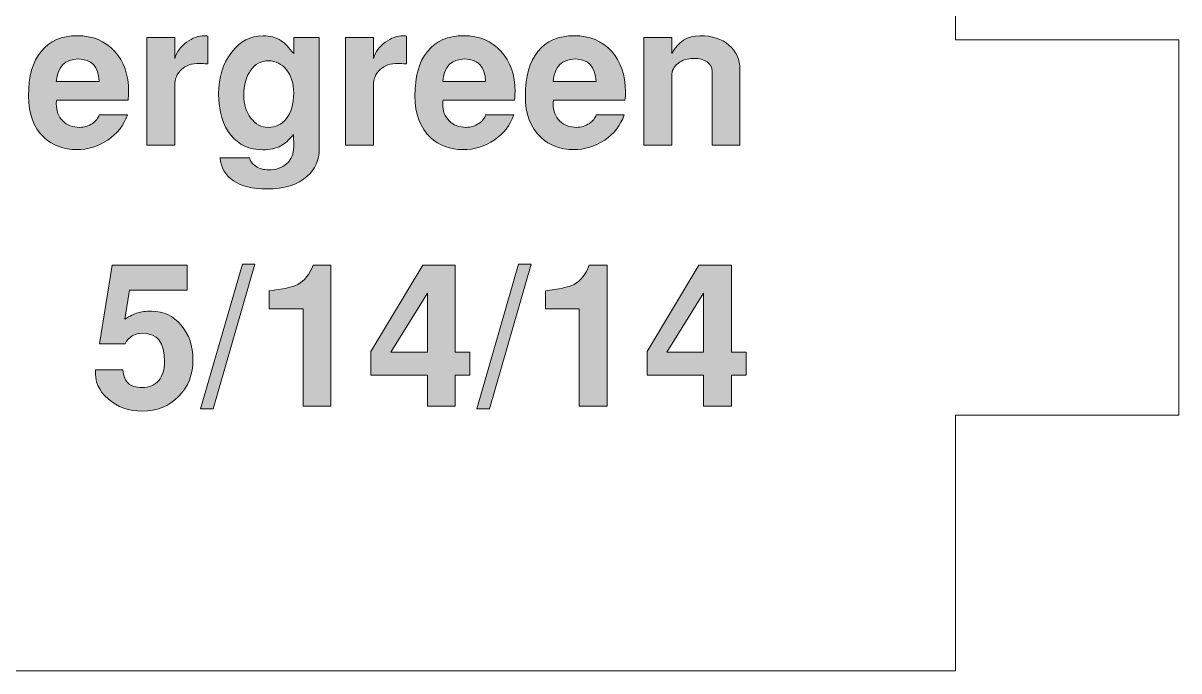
# Model space of a CAD drawing. Header units: inches. Extents: x 0.67 to 3.67, y -4.7 to -0.47.
# Drawn here: x 2.704 to 3.674, y -4.696 to -4.153 of the extents above; entities that cross this region are included whole.
import ezdxf

# ---------------------------------------------------------------- set-up
doc = ezdxf.new("R2010")
doc.units = ezdxf.units.IN
doc.header["$MEASUREMENT"] = 0
doc.layers.add('Layer 1', color=7, linetype='Continuous')

# ---------------------------------------------------------------- blocks, each defined once
blk = doc.blocks.new('block 7')
at = {"layer": 'Layer 1', "color": 7, "lineweight": 5, "true_color": 0xffffff}
for points in [[(3.48669, -4.06975), (3.48669, -4.16724)], [(3.67405, -4.16724), (3.48669, -4.16724)], [(3.67405, -4.16724), (3.67405, -4.48195), (3.48669, -4.48195)], [(3.48669, -4.48195), (3.48669, -4.49), (3.48669, -4.59247), (3.48669, -4.69627)], [(3.48669, -4.69627), (3.42501, -4.69627), (0.67493, -4.69627)]]:
    blk.add_lwpolyline(points, dxfattribs=at)
blk = doc.blocks.new('block 16')
at = {"layer": 'Layer 1', "true_color": 0xed1f24}
h = blk.add_hatch(color=240, dxfattribs=at)
h.dxf.hatch_style = 2
edge = h.paths.add_edge_path()
edge.add_spline(control_points=[(2.79297, -4.21052), (2.79297, -4.2132), (2.7928, -4.21558), (2.79247, -4.21769), (2.79247, -4.21769), (2.73263, -4.21769), (2.73263, -4.21769), (2.73241, -4.21836), (2.7323, -4.21941), (2.7323, -4.22086), (2.7323, -4.22675), (2.73412, -4.2315), (2.73775, -4.23511), (2.74138, -4.23872), (2.74611, -4.24053), (2.75195, -4.24053), (2.75581, -4.24053), (2.75938, -4.23942), (2.76268, -4.2372), (2.76566, -4.23509), (2.76753, -4.23269), (2.7683, -4.23003), (2.7683, -4.23003), (2.79197, -4.23003), (2.79197, -4.23003), (2.78885, -4.2388), (2.78338, -4.24586), (2.77555, -4.25119), (2.76771, -4.25652), (2.75897, -4.2592), (2.7493, -4.2592), (2.73852, -4.2592), (2.72947, -4.25581), (2.72213, -4.24903), (2.71335, -4.24092), (2.70896, -4.22931), (2.70896, -4.21419), (2.70896, -4.19797), (2.71249, -4.1855), (2.71955, -4.17678), (2.7266, -4.16806), (2.73674, -4.1637), (2.74997, -4.1637), (2.76285, -4.1637), (2.77324, -4.168), (2.78113, -4.17661), (2.78902, -4.18522), (2.79297, -4.19653), (2.79297, -4.21052)], knot_values=[0, 0, 0, 0, 1, 1, 1, 2, 2, 2, 3, 3, 3, 4, 4, 4, 5, 5, 5, 6, 6, 6, 7, 7, 7, 8, 8, 8, 9, 9, 9, 10, 10, 10, 11, 11, 11, 12, 12, 12, 13, 13, 13, 14, 14, 14, 15, 15, 15, 16, 16, 16, 16], degree=3, periodic=1)
edge = h.paths.add_edge_path()
edge.add_spline(control_points=[(2.7683, -4.20203), (2.76763, -4.18947), (2.76179, -4.18319), (2.75081, -4.18319), (2.7397, -4.18319), (2.73353, -4.18947), (2.7323, -4.20203), (2.7323, -4.20203), (2.7683, -4.20203), (2.7683, -4.20203)], knot_values=[0, 0, 0, 0, 1, 1, 1, 2, 2, 2, 3, 3, 3, 3], degree=3, periodic=1)
h = blk.add_hatch(color=240, dxfattribs=at)
h.dxf.hatch_style = 2
edge = h.paths.add_edge_path()
edge.add_spline(control_points=[(2.85946, -4.18736), (2.85635, -4.18703), (2.85407, -4.18686), (2.85263, -4.18686), (2.84608, -4.18686), (2.84094, -4.18861), (2.83721, -4.19211), (2.83349, -4.19561), (2.83163, -4.20003), (2.83163, -4.20536), (2.83163, -4.20536), (2.83163, -4.25553), (2.83163, -4.25553), (2.83163, -4.25553), (2.8083, -4.25553), (2.8083, -4.25553), (2.8083, -4.25553), (2.8083, -4.1652), (2.8083, -4.1652), (2.8083, -4.1652), (2.83163, -4.1652), (2.83163, -4.1652), (2.83163, -4.1652), (2.83163, -4.18269), (2.83163, -4.18269), (2.8333, -4.17736), (2.83663, -4.17286), (2.84163, -4.1692), (2.84663, -4.16553), (2.85163, -4.1637), (2.85663, -4.1637), (2.85718, -4.1637), (2.85813, -4.1638), (2.85946, -4.16403), (2.85946, -4.16403), (2.85946, -4.18736), (2.85946, -4.18736)], knot_values=[0, 0, 0, 0, 1, 1, 1, 2, 2, 2, 3, 3, 3, 4, 4, 4, 5, 5, 5, 6, 6, 6, 7, 7, 7, 8, 8, 8, 9, 9, 9, 10, 10, 10, 11, 11, 11, 12, 12, 12, 12], degree=3, periodic=1)
h = blk.add_hatch(color=240, dxfattribs=at)
h.dxf.hatch_style = 2
edge = h.paths.add_edge_path()
edge.add_spline(control_points=[(2.95296, -4.25886), (2.95296, -4.26786), (2.94957, -4.27542), (2.9428, -4.28153), (2.93491, -4.28864), (2.92363, -4.2922), (2.90896, -4.2922), (2.89707, -4.2922), (2.88772, -4.28988), (2.88088, -4.28528), (2.87404, -4.28067), (2.87035, -4.27425), (2.8698, -4.26603), (2.8698, -4.26603), (2.89426, -4.26603), (2.89426, -4.26603), (2.89482, -4.2687), (2.89661, -4.27105), (2.89962, -4.27311), (2.90264, -4.27517), (2.90622, -4.27619), (2.91035, -4.27619), (2.91661, -4.27619), (2.92169, -4.27444), (2.9256, -4.27094), (2.92951, -4.26744), (2.93146, -4.2628), (2.93146, -4.25703), (2.93146, -4.25102), (2.9314, -4.24752), (2.93129, -4.24653), (2.92761, -4.25109), (2.92409, -4.25425), (2.92074, -4.25603), (2.91672, -4.25825), (2.91163, -4.25936), (2.90549, -4.25936), (2.89432, -4.25936), (2.88544, -4.2553), (2.87885, -4.24719), (2.87192, -4.23875), (2.86846, -4.22714), (2.86846, -4.21236), (2.86846, -4.19858), (2.87204, -4.18703), (2.87918, -4.17769), (2.88634, -4.16836), (2.89516, -4.1637), (2.90566, -4.1637), (2.91158, -4.1637), (2.91667, -4.16509), (2.92091, -4.16786), (2.92403, -4.16997), (2.92755, -4.17358), (2.93146, -4.17869), (2.93146, -4.17869), (2.93146, -4.1652), (2.93146, -4.1652), (2.93146, -4.1652), (2.95296, -4.1652), (2.95296, -4.1652), (2.95296, -4.1652), (2.95296, -4.25886), (2.95296, -4.25886)], knot_values=[0, 0, 0, 0, 1, 1, 1, 2, 2, 2, 3, 3, 3, 4, 4, 4, 5, 5, 5, 6, 6, 6, 7, 7, 7, 8, 8, 8, 9, 9, 9, 10, 10, 10, 11, 11, 11, 12, 12, 12, 13, 13, 13, 14, 14, 14, 15, 15, 15, 16, 16, 16, 17, 17, 17, 18, 18, 18, 19, 19, 19, 20, 20, 20, 21, 21, 21, 21], degree=3, periodic=1)
edge = h.paths.add_edge_path()
edge.add_spline(control_points=[(2.93146, -4.2117), (2.93146, -4.20392), (2.92946, -4.19747), (2.92546, -4.19236), (2.92146, -4.18725), (2.91641, -4.18469), (2.9103, -4.18469), (2.90407, -4.18469), (2.89907, -4.18739), (2.8953, -4.19278), (2.89152, -4.19817), (2.88963, -4.20508), (2.88963, -4.21353), (2.88963, -4.22119), (2.8916, -4.22761), (2.89555, -4.23277), (2.89949, -4.23794), (2.9043, -4.24053), (2.90997, -4.24053), (2.91619, -4.24053), (2.92124, -4.23814), (2.92513, -4.23336), (2.92935, -4.22814), (2.93146, -4.22092), (2.93146, -4.2117)], knot_values=[0, 0, 0, 0, 1, 1, 1, 2, 2, 2, 3, 3, 3, 4, 4, 4, 5, 5, 5, 6, 6, 6, 7, 7, 7, 8, 8, 8, 8], degree=3, periodic=1)
h = blk.add_hatch(color=240, dxfattribs=at)
h.dxf.hatch_style = 2
edge = h.paths.add_edge_path()
edge.add_spline(control_points=[(3.02613, -4.18736), (3.02302, -4.18703), (3.02074, -4.18686), (3.0193, -4.18686), (3.01274, -4.18686), (3.0076, -4.18861), (3.00388, -4.19211), (3.00016, -4.19561), (2.9983, -4.20003), (2.9983, -4.20536), (2.9983, -4.20536), (2.9983, -4.25553), (2.9983, -4.25553), (2.9983, -4.25553), (2.97496, -4.25553), (2.97496, -4.25553), (2.97496, -4.25553), (2.97496, -4.1652), (2.97496, -4.1652), (2.97496, -4.1652), (2.9983, -4.1652), (2.9983, -4.1652), (2.9983, -4.1652), (2.9983, -4.18269), (2.9983, -4.18269), (2.99997, -4.17736), (3.0033, -4.17286), (3.00829, -4.1692), (3.0133, -4.16553), (3.0183, -4.1637), (3.0233, -4.1637), (3.02385, -4.1637), (3.0248, -4.1638), (3.02613, -4.16403), (3.02613, -4.16403), (3.02613, -4.18736), (3.02613, -4.18736)], knot_values=[0, 0, 0, 0, 1, 1, 1, 2, 2, 2, 3, 3, 3, 4, 4, 4, 5, 5, 5, 6, 6, 6, 7, 7, 7, 8, 8, 8, 9, 9, 9, 10, 10, 10, 11, 11, 11, 12, 12, 12, 12], degree=3, periodic=1)
h = blk.add_hatch(color=240, dxfattribs=at)
h.dxf.hatch_style = 2
edge = h.paths.add_edge_path()
edge.add_spline(control_points=[(3.11713, -4.21052), (3.11713, -4.2132), (3.11696, -4.21558), (3.11663, -4.21769), (3.11663, -4.21769), (3.0568, -4.21769), (3.0568, -4.21769), (3.05657, -4.21836), (3.05646, -4.21941), (3.05646, -4.22086), (3.05646, -4.22675), (3.05828, -4.2315), (3.06191, -4.23511), (3.06554, -4.23872), (3.07028, -4.24053), (3.07612, -4.24053), (3.07997, -4.24053), (3.08354, -4.23942), (3.08685, -4.2372), (3.08982, -4.23509), (3.0917, -4.23269), (3.09246, -4.23003), (3.09246, -4.23003), (3.11613, -4.23003), (3.11613, -4.23003), (3.11302, -4.2388), (3.10754, -4.24586), (3.09971, -4.25119), (3.09188, -4.25652), (3.08313, -4.2592), (3.07347, -4.2592), (3.06268, -4.2592), (3.05363, -4.25581), (3.0463, -4.24903), (3.03752, -4.24092), (3.03313, -4.22931), (3.03313, -4.21419), (3.03313, -4.19797), (3.03666, -4.1855), (3.04371, -4.17678), (3.05077, -4.16806), (3.06091, -4.1637), (3.07413, -4.1637), (3.08702, -4.1637), (3.09741, -4.168), (3.1053, -4.17661), (3.11319, -4.18522), (3.11713, -4.19653), (3.11713, -4.21052)], knot_values=[0, 0, 0, 0, 1, 1, 1, 2, 2, 2, 3, 3, 3, 4, 4, 4, 5, 5, 5, 6, 6, 6, 7, 7, 7, 8, 8, 8, 9, 9, 9, 10, 10, 10, 11, 11, 11, 12, 12, 12, 13, 13, 13, 14, 14, 14, 15, 15, 15, 16, 16, 16, 16], degree=3, periodic=1)
edge = h.paths.add_edge_path()
edge.add_spline(control_points=[(3.09246, -4.20203), (3.09179, -4.18947), (3.08596, -4.18319), (3.07497, -4.18319), (3.06386, -4.18319), (3.0577, -4.18947), (3.05646, -4.20203), (3.05646, -4.20203), (3.09246, -4.20203), (3.09246, -4.20203)], knot_values=[0, 0, 0, 0, 1, 1, 1, 2, 2, 2, 3, 3, 3, 3], degree=3, periodic=1)
h = blk.add_hatch(color=240, dxfattribs=at)
h.dxf.hatch_style = 2
edge = h.paths.add_edge_path()
edge.add_spline(control_points=[(3.2098, -4.21052), (3.2098, -4.2132), (3.20963, -4.21558), (3.2093, -4.21769), (3.2093, -4.21769), (3.14946, -4.21769), (3.14946, -4.21769), (3.14924, -4.21836), (3.14913, -4.21941), (3.14913, -4.22086), (3.14913, -4.22675), (3.15095, -4.2315), (3.15457, -4.23511), (3.15821, -4.23872), (3.16294, -4.24053), (3.16878, -4.24053), (3.17263, -4.24053), (3.17621, -4.23942), (3.17951, -4.2372), (3.18249, -4.23509), (3.18436, -4.23269), (3.18513, -4.23003), (3.18513, -4.23003), (3.20879, -4.23003), (3.20879, -4.23003), (3.20568, -4.2388), (3.20021, -4.24586), (3.19238, -4.25119), (3.18454, -4.25652), (3.17579, -4.2592), (3.16613, -4.2592), (3.15535, -4.2592), (3.14629, -4.25581), (3.13896, -4.24903), (3.13018, -4.24092), (3.12579, -4.22931), (3.12579, -4.21419), (3.12579, -4.19797), (3.12932, -4.1855), (3.13638, -4.17678), (3.14343, -4.16806), (3.15357, -4.1637), (3.1668, -4.1637), (3.17968, -4.1637), (3.19007, -4.168), (3.19796, -4.17661), (3.20585, -4.18522), (3.2098, -4.19653), (3.2098, -4.21052)], knot_values=[0, 0, 0, 0, 1, 1, 1, 2, 2, 2, 3, 3, 3, 4, 4, 4, 5, 5, 5, 6, 6, 6, 7, 7, 7, 8, 8, 8, 9, 9, 9, 10, 10, 10, 11, 11, 11, 12, 12, 12, 13, 13, 13, 14, 14, 14, 15, 15, 15, 16, 16, 16, 16], degree=3, periodic=1)
edge = h.paths.add_edge_path()
edge.add_spline(control_points=[(3.18513, -4.20203), (3.18446, -4.18947), (3.17862, -4.18319), (3.16764, -4.18319), (3.15653, -4.18319), (3.15036, -4.18947), (3.14913, -4.20203), (3.14913, -4.20203), (3.18513, -4.20203), (3.18513, -4.20203)], knot_values=[0, 0, 0, 0, 1, 1, 1, 2, 2, 2, 3, 3, 3, 3], degree=3, periodic=1)
h = blk.add_hatch(color=240, dxfattribs=at)
h.dxf.hatch_style = 2
edge = h.paths.add_edge_path()
edge.add_spline(control_points=[(3.30579, -4.25553), (3.30579, -4.25553), (3.28246, -4.25553), (3.28246, -4.25553), (3.28246, -4.25553), (3.28246, -4.19353), (3.28246, -4.19353), (3.28246, -4.19019), (3.28107, -4.18755), (3.27829, -4.18561), (3.27551, -4.18367), (3.27174, -4.18269), (3.26696, -4.18269), (3.26174, -4.18269), (3.25738, -4.18408), (3.25388, -4.18686), (3.25038, -4.18964), (3.24863, -4.19314), (3.24863, -4.19736), (3.24863, -4.19736), (3.24863, -4.25553), (3.24863, -4.25553), (3.24863, -4.25553), (3.22529, -4.25553), (3.22529, -4.25553), (3.22529, -4.25553), (3.22529, -4.1652), (3.22529, -4.1652), (3.22529, -4.1652), (3.24863, -4.1652), (3.24863, -4.1652), (3.24863, -4.1652), (3.24863, -4.17869), (3.24863, -4.17869), (3.25385, -4.16869), (3.26174, -4.1637), (3.27229, -4.1637), (3.2824, -4.1637), (3.29051, -4.16631), (3.29662, -4.17153), (3.30273, -4.17675), (3.30579, -4.18364), (3.30579, -4.19219), (3.30579, -4.19219), (3.30579, -4.25553), (3.30579, -4.25553)], knot_values=[0, 0, 0, 0, 1, 1, 1, 2, 2, 2, 3, 3, 3, 4, 4, 4, 5, 5, 5, 6, 6, 6, 7, 7, 7, 8, 8, 8, 9, 9, 9, 10, 10, 10, 11, 11, 11, 12, 12, 12, 13, 13, 13, 14, 14, 14, 15, 15, 15, 15], degree=3, periodic=1)
at = {"layer": 'Layer 1', "lineweight": 0}
for points, knots in [([(2.79297, -4.21052), (2.79297, -4.2132), (2.7928, -4.21558), (2.79247, -4.21769), (2.79247, -4.21769), (2.73263, -4.21769), (2.73263, -4.21769), (2.73241, -4.21836), (2.7323, -4.21941), (2.7323, -4.22086), (2.7323, -4.22675), (2.73412, -4.2315), (2.73775, -4.23511), (2.74138, -4.23872), (2.74611, -4.24053), (2.75195, -4.24053), (2.75581, -4.24053), (2.75938, -4.23942), (2.76268, -4.2372), (2.76566, -4.23509), (2.76753, -4.23269), (2.7683, -4.23003), (2.7683, -4.23003), (2.79197, -4.23003), (2.79197, -4.23003), (2.78885, -4.2388), (2.78338, -4.24586), (2.77555, -4.25119), (2.76771, -4.25652), (2.75897, -4.2592), (2.7493, -4.2592), (2.73852, -4.2592), (2.72947, -4.25581), (2.72213, -4.24903), (2.71335, -4.24092), (2.70896, -4.22931), (2.70896, -4.21419), (2.70896, -4.19797), (2.71249, -4.1855), (2.71955, -4.17678), (2.7266, -4.16806), (2.73674, -4.1637), (2.74997, -4.1637), (2.76285, -4.1637), (2.77324, -4.168), (2.78113, -4.17661), (2.78902, -4.18522), (2.79297, -4.19653), (2.79297, -4.21052)], [0, 0, 0, 0, 1, 1, 1, 2, 2, 2, 3, 3, 3, 4, 4, 4, 5, 5, 5, 6, 6, 6, 7, 7, 7, 8, 8, 8, 9, 9, 9, 10, 10, 10, 11, 11, 11, 12, 12, 12, 13, 13, 13, 14, 14, 14, 15, 15, 15, 16, 16, 16, 16]), ([(2.85946, -4.18736), (2.85635, -4.18703), (2.85407, -4.18686), (2.85263, -4.18686), (2.84608, -4.18686), (2.84094, -4.18861), (2.83721, -4.19211), (2.83349, -4.19561), (2.83163, -4.20003), (2.83163, -4.20536), (2.83163, -4.20536), (2.83163, -4.25553), (2.83163, -4.25553), (2.83163, -4.25553), (2.8083, -4.25553), (2.8083, -4.25553), (2.8083, -4.25553), (2.8083, -4.1652), (2.8083, -4.1652), (2.8083, -4.1652), (2.83163, -4.1652), (2.83163, -4.1652), (2.83163, -4.1652), (2.83163, -4.18269), (2.83163, -4.18269), (2.8333, -4.17736), (2.83663, -4.17286), (2.84163, -4.1692), (2.84663, -4.16553), (2.85163, -4.1637), (2.85663, -4.1637), (2.85718, -4.1637), (2.85813, -4.1638), (2.85946, -4.16403), (2.85946, -4.16403), (2.85946, -4.18736), (2.85946, -4.18736)], [0, 0, 0, 0, 1, 1, 1, 2, 2, 2, 3, 3, 3, 4, 4, 4, 5, 5, 5, 6, 6, 6, 7, 7, 7, 8, 8, 8, 9, 9, 9, 10, 10, 10, 11, 11, 11, 12, 12, 12, 12]), ([(2.95296, -4.25886), (2.95296, -4.26786), (2.94957, -4.27542), (2.9428, -4.28153), (2.93491, -4.28864), (2.92363, -4.2922), (2.90896, -4.2922), (2.89707, -4.2922), (2.88772, -4.28988), (2.88088, -4.28528), (2.87404, -4.28067), (2.87035, -4.27425), (2.8698, -4.26603), (2.8698, -4.26603), (2.89426, -4.26603), (2.89426, -4.26603), (2.89482, -4.2687), (2.89661, -4.27105), (2.89962, -4.27311), (2.90264, -4.27517), (2.90622, -4.27619), (2.91035, -4.27619), (2.91661, -4.27619), (2.92169, -4.27444), (2.9256, -4.27094), (2.92951, -4.26744), (2.93146, -4.2628), (2.93146, -4.25703), (2.93146, -4.25102), (2.9314, -4.24752), (2.93129, -4.24653), (2.92761, -4.25109), (2.92409, -4.25425), (2.92074, -4.25603), (2.91672, -4.25825), (2.91163, -4.25936), (2.90549, -4.25936), (2.89432, -4.25936), (2.88544, -4.2553), (2.87885, -4.24719), (2.87192, -4.23875), (2.86846, -4.22714), (2.86846, -4.21236), (2.86846, -4.19858), (2.87204, -4.18703), (2.87918, -4.17769), (2.88634, -4.16836), (2.89516, -4.1637), (2.90566, -4.1637), (2.91158, -4.1637), (2.91667, -4.16509), (2.92091, -4.16786), (2.92403, -4.16997), (2.92755, -4.17358), (2.93146, -4.17869), (2.93146, -4.17869), (2.93146, -4.1652), (2.93146, -4.1652), (2.93146, -4.1652), (2.95296, -4.1652), (2.95296, -4.1652), (2.95296, -4.1652), (2.95296, -4.25886), (2.95296, -4.25886)], [0, 0, 0, 0, 1, 1, 1, 2, 2, 2, 3, 3, 3, 4, 4, 4, 5, 5, 5, 6, 6, 6, 7, 7, 7, 8, 8, 8, 9, 9, 9, 10, 10, 10, 11, 11, 11, 12, 12, 12, 13, 13, 13, 14, 14, 14, 15, 15, 15, 16, 16, 16, 17, 17, 17, 18, 18, 18, 19, 19, 19, 20, 20, 20, 21, 21, 21, 21]), ([(3.02613, -4.18736), (3.02302, -4.18703), (3.02074, -4.18686), (3.0193, -4.18686), (3.01274, -4.18686), (3.0076, -4.18861), (3.00388, -4.19211), (3.00016, -4.19561), (2.9983, -4.20003), (2.9983, -4.20536), (2.9983, -4.20536), (2.9983, -4.25553), (2.9983, -4.25553), (2.9983, -4.25553), (2.97496, -4.25553), (2.97496, -4.25553), (2.97496, -4.25553), (2.97496, -4.1652), (2.97496, -4.1652), (2.97496, -4.1652), (2.9983, -4.1652), (2.9983, -4.1652), (2.9983, -4.1652), (2.9983, -4.18269), (2.9983, -4.18269), (2.99997, -4.17736), (3.0033, -4.17286), (3.00829, -4.1692), (3.0133, -4.16553), (3.0183, -4.1637), (3.0233, -4.1637), (3.02385, -4.1637), (3.0248, -4.1638), (3.02613, -4.16403), (3.02613, -4.16403), (3.02613, -4.18736), (3.02613, -4.18736)], [0, 0, 0, 0, 1, 1, 1, 2, 2, 2, 3, 3, 3, 4, 4, 4, 5, 5, 5, 6, 6, 6, 7, 7, 7, 8, 8, 8, 9, 9, 9, 10, 10, 10, 11, 11, 11, 12, 12, 12, 12]), ([(3.11713, -4.21052), (3.11713, -4.2132), (3.11696, -4.21558), (3.11663, -4.21769), (3.11663, -4.21769), (3.0568, -4.21769), (3.0568, -4.21769), (3.05657, -4.21836), (3.05646, -4.21941), (3.05646, -4.22086), (3.05646, -4.22675), (3.05828, -4.2315), (3.06191, -4.23511), (3.06554, -4.23872), (3.07028, -4.24053), (3.07612, -4.24053), (3.07997, -4.24053), (3.08354, -4.23942), (3.08685, -4.2372), (3.08982, -4.23509), (3.0917, -4.23269), (3.09246, -4.23003), (3.09246, -4.23003), (3.11613, -4.23003), (3.11613, -4.23003), (3.11302, -4.2388), (3.10754, -4.24586), (3.09971, -4.25119), (3.09188, -4.25652), (3.08313, -4.2592), (3.07347, -4.2592), (3.06268, -4.2592), (3.05363, -4.25581), (3.0463, -4.24903), (3.03752, -4.24092), (3.03313, -4.22931), (3.03313, -4.21419), (3.03313, -4.19797), (3.03666, -4.1855), (3.04371, -4.17678), (3.05077, -4.16806), (3.06091, -4.1637), (3.07413, -4.1637), (3.08702, -4.1637), (3.09741, -4.168), (3.1053, -4.17661), (3.11319, -4.18522), (3.11713, -4.19653), (3.11713, -4.21052)], [0, 0, 0, 0, 1, 1, 1, 2, 2, 2, 3, 3, 3, 4, 4, 4, 5, 5, 5, 6, 6, 6, 7, 7, 7, 8, 8, 8, 9, 9, 9, 10, 10, 10, 11, 11, 11, 12, 12, 12, 13, 13, 13, 14, 14, 14, 15, 15, 15, 16, 16, 16, 16]), ([(3.2098, -4.21052), (3.2098, -4.2132), (3.20963, -4.21558), (3.2093, -4.21769), (3.2093, -4.21769), (3.14946, -4.21769), (3.14946, -4.21769), (3.14924, -4.21836), (3.14913, -4.21941), (3.14913, -4.22086), (3.14913, -4.22675), (3.15095, -4.2315), (3.15457, -4.23511), (3.15821, -4.23872), (3.16294, -4.24053), (3.16878, -4.24053), (3.17263, -4.24053), (3.17621, -4.23942), (3.17951, -4.2372), (3.18249, -4.23509), (3.18436, -4.23269), (3.18513, -4.23003), (3.18513, -4.23003), (3.20879, -4.23003), (3.20879, -4.23003), (3.20568, -4.2388), (3.20021, -4.24586), (3.19238, -4.25119), (3.18454, -4.25652), (3.17579, -4.2592), (3.16613, -4.2592), (3.15535, -4.2592), (3.14629, -4.25581), (3.13896, -4.24903), (3.13018, -4.24092), (3.12579, -4.22931), (3.12579, -4.21419), (3.12579, -4.19797), (3.12932, -4.1855), (3.13638, -4.17678), (3.14343, -4.16806), (3.15357, -4.1637), (3.1668, -4.1637), (3.17968, -4.1637), (3.19007, -4.168), (3.19796, -4.17661), (3.20585, -4.18522), (3.2098, -4.19653), (3.2098, -4.21052)], [0, 0, 0, 0, 1, 1, 1, 2, 2, 2, 3, 3, 3, 4, 4, 4, 5, 5, 5, 6, 6, 6, 7, 7, 7, 8, 8, 8, 9, 9, 9, 10, 10, 10, 11, 11, 11, 12, 12, 12, 13, 13, 13, 14, 14, 14, 15, 15, 15, 16, 16, 16, 16]), ([(3.30579, -4.25553), (3.30579, -4.25553), (3.28246, -4.25553), (3.28246, -4.25553), (3.28246, -4.25553), (3.28246, -4.19353), (3.28246, -4.19353), (3.28246, -4.19019), (3.28107, -4.18755), (3.27829, -4.18561), (3.27551, -4.18367), (3.27174, -4.18269), (3.26696, -4.18269), (3.26174, -4.18269), (3.25738, -4.18408), (3.25388, -4.18686), (3.25038, -4.18964), (3.24863, -4.19314), (3.24863, -4.19736), (3.24863, -4.19736), (3.24863, -4.25553), (3.24863, -4.25553), (3.24863, -4.25553), (3.22529, -4.25553), (3.22529, -4.25553), (3.22529, -4.25553), (3.22529, -4.1652), (3.22529, -4.1652), (3.22529, -4.1652), (3.24863, -4.1652), (3.24863, -4.1652), (3.24863, -4.1652), (3.24863, -4.17869), (3.24863, -4.17869), (3.25385, -4.16869), (3.26174, -4.1637), (3.27229, -4.1637), (3.2824, -4.1637), (3.29051, -4.16631), (3.29662, -4.17153), (3.30273, -4.17675), (3.30579, -4.18364), (3.30579, -4.19219), (3.30579, -4.19219), (3.30579, -4.25553), (3.30579, -4.25553)], [0, 0, 0, 0, 1, 1, 1, 2, 2, 2, 3, 3, 3, 4, 4, 4, 5, 5, 5, 6, 6, 6, 7, 7, 7, 8, 8, 8, 9, 9, 9, 10, 10, 10, 11, 11, 11, 12, 12, 12, 13, 13, 13, 14, 14, 14, 15, 15, 15, 15]), ([(2.7683, -4.20203), (2.76763, -4.18947), (2.76179, -4.18319), (2.75081, -4.18319), (2.7397, -4.18319), (2.73353, -4.18947), (2.7323, -4.20203), (2.7323, -4.20203), (2.7683, -4.20203), (2.7683, -4.20203)], [0, 0, 0, 0, 1, 1, 1, 2, 2, 2, 3, 3, 3, 3]), ([(2.93146, -4.2117), (2.93146, -4.20392), (2.92946, -4.19747), (2.92546, -4.19236), (2.92146, -4.18725), (2.91641, -4.18469), (2.9103, -4.18469), (2.90407, -4.18469), (2.89907, -4.18739), (2.8953, -4.19278), (2.89152, -4.19817), (2.88963, -4.20508), (2.88963, -4.21353), (2.88963, -4.22119), (2.8916, -4.22761), (2.89555, -4.23277), (2.89949, -4.23794), (2.9043, -4.24053), (2.90997, -4.24053), (2.91619, -4.24053), (2.92124, -4.23814), (2.92513, -4.23336), (2.92935, -4.22814), (2.93146, -4.22092), (2.93146, -4.2117)], [0, 0, 0, 0, 1, 1, 1, 2, 2, 2, 3, 3, 3, 4, 4, 4, 5, 5, 5, 6, 6, 6, 7, 7, 7, 8, 8, 8, 8]), ([(3.09246, -4.20203), (3.09179, -4.18947), (3.08596, -4.18319), (3.07497, -4.18319), (3.06386, -4.18319), (3.0577, -4.18947), (3.05646, -4.20203), (3.05646, -4.20203), (3.09246, -4.20203), (3.09246, -4.20203)], [0, 0, 0, 0, 1, 1, 1, 2, 2, 2, 3, 3, 3, 3]), ([(3.18513, -4.20203), (3.18446, -4.18947), (3.17862, -4.18319), (3.16764, -4.18319), (3.15653, -4.18319), (3.15036, -4.18947), (3.14913, -4.20203), (3.14913, -4.20203), (3.18513, -4.20203), (3.18513, -4.20203)], [0, 0, 0, 0, 1, 1, 1, 2, 2, 2, 3, 3, 3, 3])]:
    blk.add_open_spline(points, degree=3, knots=knots, dxfattribs=at)
blk = doc.blocks.new('block 18')
at = {"layer": 'Layer 1', "true_color": 0xed1f24}
h = blk.add_hatch(color=240, dxfattribs=at)
h.dxf.hatch_style = 2
edge = h.paths.add_edge_path()
edge.add_spline(control_points=[(2.84696, -4.43533), (2.84696, -4.44777), (2.84293, -4.45808), (2.83487, -4.46625), (2.82682, -4.47441), (2.81668, -4.4785), (2.80446, -4.4785), (2.79335, -4.4785), (2.78379, -4.47505), (2.77579, -4.46817), (2.76779, -4.46128), (2.76429, -4.45317), (2.76529, -4.44383), (2.76529, -4.44383), (2.78802, -4.44383), (2.78802, -4.44383), (2.7888, -4.44928), (2.79039, -4.45311), (2.79279, -4.45533), (2.79518, -4.45755), (2.799, -4.45867), (2.80423, -4.45867), (2.81025, -4.45867), (2.81491, -4.45672), (2.81819, -4.45283), (2.82148, -4.44894), (2.82313, -4.44356), (2.82313, -4.43667), (2.82313, -4.421), (2.81705, -4.41317), (2.8049, -4.41317), (2.7981, -4.41317), (2.79315, -4.41611), (2.79003, -4.422), (2.79003, -4.422), (2.76862, -4.422), (2.76862, -4.422), (2.76862, -4.422), (2.77929, -4.35617), (2.77929, -4.35617), (2.77929, -4.35617), (2.84212, -4.35617), (2.84212, -4.35617), (2.84212, -4.35617), (2.84212, -4.377), (2.84212, -4.377), (2.84212, -4.377), (2.79381, -4.377), (2.79381, -4.377), (2.79381, -4.377), (2.7897, -4.40135), (2.7897, -4.40135), (2.79403, -4.39867), (2.79766, -4.39689), (2.8006, -4.396), (2.80354, -4.39511), (2.8074, -4.39467), (2.81217, -4.39467), (2.82216, -4.39467), (2.83045, -4.39855), (2.83706, -4.40633), (2.84366, -4.41411), (2.84696, -4.42377), (2.84696, -4.43533)], knot_values=[0, 0, 0, 0, 1, 1, 1, 2, 2, 2, 3, 3, 3, 4, 4, 4, 5, 5, 5, 6, 6, 6, 7, 7, 7, 8, 8, 8, 9, 9, 9, 10, 10, 10, 11, 11, 11, 12, 12, 12, 13, 13, 13, 14, 14, 14, 15, 15, 15, 16, 16, 16, 17, 17, 17, 18, 18, 18, 19, 19, 19, 20, 20, 20, 21, 21, 21, 21], degree=3, periodic=1)
h = blk.add_hatch(color=240, dxfattribs=at)
h.dxf.hatch_style = 2
h.paths.add_polyline_path([(2.89895, -4.35516), (2.86396, -4.47666), (2.85338, -4.47666), (2.88838, -4.35516)])
h = blk.add_hatch(color=240, dxfattribs=at)
h.dxf.hatch_style = 2
edge = h.paths.add_edge_path()
edge.add_spline(control_points=[(2.96262, -4.47433), (2.96262, -4.47433), (2.93929, -4.47433), (2.93929, -4.47433), (2.93929, -4.47433), (2.93929, -4.39267), (2.93929, -4.39267), (2.93929, -4.39267), (2.91096, -4.39267), (2.91096, -4.39267), (2.91096, -4.39267), (2.91096, -4.3775), (2.91096, -4.3775), (2.92217, -4.37639), (2.93018, -4.37461), (2.93496, -4.37217), (2.94051, -4.36917), (2.94479, -4.36383), (2.94779, -4.35617), (2.94779, -4.35617), (2.96262, -4.35617), (2.96262, -4.35617), (2.96262, -4.35617), (2.96262, -4.47433), (2.96262, -4.47433)], knot_values=[0, 0, 0, 0, 1, 1, 1, 2, 2, 2, 3, 3, 3, 4, 4, 4, 5, 5, 5, 6, 6, 6, 7, 7, 7, 8, 8, 8, 8], degree=3, periodic=1)
h = blk.add_hatch(color=240, dxfattribs=at)
h.dxf.hatch_style = 2
h.paths.add_polyline_path([(3.07929, -4.44833), (3.06696, -4.44833), (3.06696, -4.47433), (3.04363, -4.47433), (3.04363, -4.44833), (2.99629, -4.44833), (2.99629, -4.4285), (3.03979, -4.35617), (3.06696, -4.35617), (3.06696, -4.429), (3.07929, -4.429)])
h.paths.add_polyline_path([(3.04363, -4.429), (3.04363, -4.37954), (3.01291, -4.429)])
h = blk.add_hatch(color=240, dxfattribs=at)
h.dxf.hatch_style = 2
h.paths.add_polyline_path([(3.13062, -4.35516), (3.09563, -4.47666), (3.08505, -4.47666), (3.12005, -4.35516)])
h = blk.add_hatch(color=240, dxfattribs=at)
h.dxf.hatch_style = 2
edge = h.paths.add_edge_path()
edge.add_spline(control_points=[(3.19429, -4.47433), (3.19429, -4.47433), (3.17096, -4.47433), (3.17096, -4.47433), (3.17096, -4.47433), (3.17096, -4.39267), (3.17096, -4.39267), (3.17096, -4.39267), (3.14263, -4.39267), (3.14263, -4.39267), (3.14263, -4.39267), (3.14263, -4.3775), (3.14263, -4.3775), (3.15384, -4.37639), (3.16184, -4.37461), (3.16663, -4.37217), (3.17218, -4.36917), (3.17646, -4.36383), (3.17946, -4.35617), (3.17946, -4.35617), (3.19429, -4.35617), (3.19429, -4.35617), (3.19429, -4.35617), (3.19429, -4.47433), (3.19429, -4.47433)], knot_values=[0, 0, 0, 0, 1, 1, 1, 2, 2, 2, 3, 3, 3, 4, 4, 4, 5, 5, 5, 6, 6, 6, 7, 7, 7, 8, 8, 8, 8], degree=3, periodic=1)
h = blk.add_hatch(color=240, dxfattribs=at)
h.dxf.hatch_style = 2
h.paths.add_polyline_path([(3.31095, -4.44833), (3.29862, -4.44833), (3.29862, -4.47433), (3.27529, -4.47433), (3.27529, -4.44833), (3.22795, -4.44833), (3.22795, -4.4285), (3.27146, -4.35617), (3.29862, -4.35617), (3.29862, -4.429), (3.31095, -4.429)])
h.paths.add_polyline_path([(3.27529, -4.429), (3.27529, -4.37954), (3.24457, -4.429)])
at = {"layer": 'Layer 1', "lineweight": 0}
for points in [[(2.89895, -4.35516), (2.86396, -4.47666), (2.85338, -4.47666), (2.88838, -4.35516), (2.89895, -4.35516)], [(3.07929, -4.44833), (3.06696, -4.44833), (3.06696, -4.47433), (3.04363, -4.47433), (3.04363, -4.44833), (2.99629, -4.44833), (2.99629, -4.4285), (3.03979, -4.35617), (3.06696, -4.35617), (3.06696, -4.429), (3.07929, -4.429), (3.07929, -4.44833)], [(3.13062, -4.35516), (3.09563, -4.47666), (3.08505, -4.47666), (3.12005, -4.35516), (3.13062, -4.35516)], [(3.31095, -4.44833), (3.29862, -4.44833), (3.29862, -4.47433), (3.27529, -4.47433), (3.27529, -4.44833), (3.22795, -4.44833), (3.22795, -4.4285), (3.27146, -4.35617), (3.29862, -4.35617), (3.29862, -4.429), (3.31095, -4.429), (3.31095, -4.44833)], [(3.04363, -4.429), (3.04363, -4.37954), (3.01291, -4.429), (3.04363, -4.429)], [(3.27529, -4.429), (3.27529, -4.37954), (3.24457, -4.429), (3.27529, -4.429)]]:
    blk.add_lwpolyline(points, dxfattribs=at)
for points, knots in [([(2.84696, -4.43533), (2.84696, -4.44777), (2.84293, -4.45808), (2.83487, -4.46625), (2.82682, -4.47441), (2.81668, -4.4785), (2.80446, -4.4785), (2.79335, -4.4785), (2.78379, -4.47505), (2.77579, -4.46817), (2.76779, -4.46128), (2.76429, -4.45317), (2.76529, -4.44383), (2.76529, -4.44383), (2.78802, -4.44383), (2.78802, -4.44383), (2.7888, -4.44928), (2.79039, -4.45311), (2.79279, -4.45533), (2.79518, -4.45755), (2.799, -4.45867), (2.80423, -4.45867), (2.81025, -4.45867), (2.81491, -4.45672), (2.81819, -4.45283), (2.82148, -4.44894), (2.82313, -4.44356), (2.82313, -4.43667), (2.82313, -4.421), (2.81705, -4.41317), (2.8049, -4.41317), (2.7981, -4.41317), (2.79315, -4.41611), (2.79003, -4.422), (2.79003, -4.422), (2.76862, -4.422), (2.76862, -4.422), (2.76862, -4.422), (2.77929, -4.35617), (2.77929, -4.35617), (2.77929, -4.35617), (2.84212, -4.35617), (2.84212, -4.35617), (2.84212, -4.35617), (2.84212, -4.377), (2.84212, -4.377), (2.84212, -4.377), (2.79381, -4.377), (2.79381, -4.377), (2.79381, -4.377), (2.7897, -4.40135), (2.7897, -4.40135), (2.79403, -4.39867), (2.79766, -4.39689), (2.8006, -4.396), (2.80354, -4.39511), (2.8074, -4.39467), (2.81217, -4.39467), (2.82216, -4.39467), (2.83045, -4.39855), (2.83706, -4.40633), (2.84366, -4.41411), (2.84696, -4.42377), (2.84696, -4.43533)], [0, 0, 0, 0, 1, 1, 1, 2, 2, 2, 3, 3, 3, 4, 4, 4, 5, 5, 5, 6, 6, 6, 7, 7, 7, 8, 8, 8, 9, 9, 9, 10, 10, 10, 11, 11, 11, 12, 12, 12, 13, 13, 13, 14, 14, 14, 15, 15, 15, 16, 16, 16, 17, 17, 17, 18, 18, 18, 19, 19, 19, 20, 20, 20, 21, 21, 21, 21]), ([(2.96262, -4.47433), (2.96262, -4.47433), (2.93929, -4.47433), (2.93929, -4.47433), (2.93929, -4.47433), (2.93929, -4.39267), (2.93929, -4.39267), (2.93929, -4.39267), (2.91096, -4.39267), (2.91096, -4.39267), (2.91096, -4.39267), (2.91096, -4.3775), (2.91096, -4.3775), (2.92217, -4.37639), (2.93018, -4.37461), (2.93496, -4.37217), (2.94051, -4.36917), (2.94479, -4.36383), (2.94779, -4.35617), (2.94779, -4.35617), (2.96262, -4.35617), (2.96262, -4.35617), (2.96262, -4.35617), (2.96262, -4.47433), (2.96262, -4.47433)], [0, 0, 0, 0, 1, 1, 1, 2, 2, 2, 3, 3, 3, 4, 4, 4, 5, 5, 5, 6, 6, 6, 7, 7, 7, 8, 8, 8, 8]), ([(3.19429, -4.47433), (3.19429, -4.47433), (3.17096, -4.47433), (3.17096, -4.47433), (3.17096, -4.47433), (3.17096, -4.39267), (3.17096, -4.39267), (3.17096, -4.39267), (3.14263, -4.39267), (3.14263, -4.39267), (3.14263, -4.39267), (3.14263, -4.3775), (3.14263, -4.3775), (3.15384, -4.37639), (3.16184, -4.37461), (3.16663, -4.37217), (3.17218, -4.36917), (3.17646, -4.36383), (3.17946, -4.35617), (3.17946, -4.35617), (3.19429, -4.35617), (3.19429, -4.35617), (3.19429, -4.35617), (3.19429, -4.47433), (3.19429, -4.47433)], [0, 0, 0, 0, 1, 1, 1, 2, 2, 2, 3, 3, 3, 4, 4, 4, 5, 5, 5, 6, 6, 6, 7, 7, 7, 8, 8, 8, 8])]:
    blk.add_open_spline(points, degree=3, knots=knots, dxfattribs=at)
blk = doc.blocks.new('block 8')
at = {"layer": 'Layer 1'}
for name in ['block 16', 'block 18']:
    blk.add_blockref(name, (0, 0), dxfattribs=at)
blk = doc.blocks.new('block 6')
at = {"layer": 'Layer 1'}
for name in ['block 7', 'block 8']:
    blk.add_blockref(name, (0, 0), dxfattribs=at)

msp = doc.modelspace()

# ---------------------------------------------------------------- block references
at = {"layer": 'Layer 1'}
msp.add_blockref('block 6', (0, 0), dxfattribs=at)

doc.saveas('drawing.dxf')
